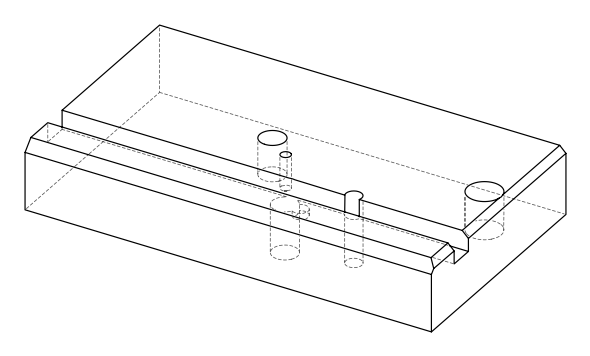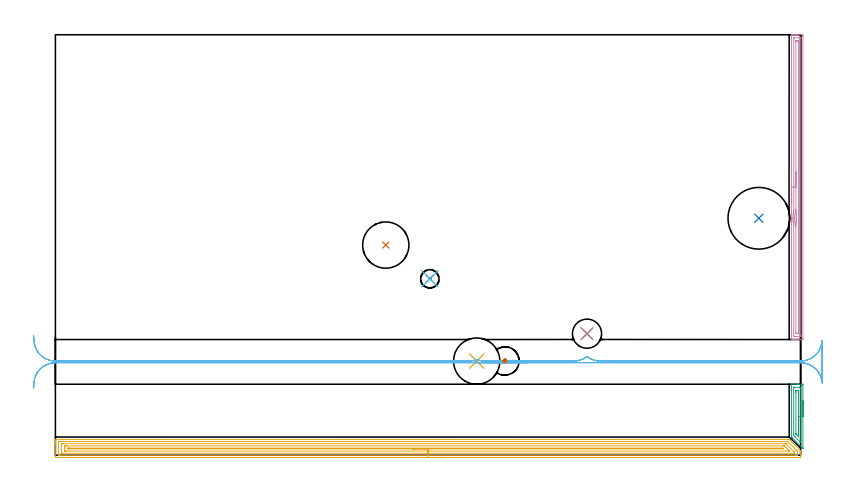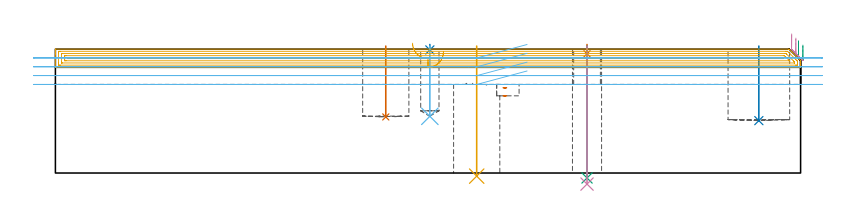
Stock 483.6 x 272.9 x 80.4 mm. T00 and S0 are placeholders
(PLAN: 13 operations, 9 tool changes, 36.6 min)
(1 SPOT_DRILL | STEP1HOLE | NXT0321_9005460120000 | 0.05 min | 181 mm3)
(2 SPOT_DRILL_1 | STEP1POCKET | NXT0321_9005460120000 | 0.03 min | 1 mm3)
(3 DRILL_THROUGH_HOLE_INTO_CENTER | STEP1HOLE | NXT0301_065 | 0.34 min | 5406 mm3)
(4 DRILL_TO_ENLARGE_THROUGH_HOLE | STEP1HOLE | UGT0301_257 | 0.36 min | 16922 mm3)
(5 INDEXABLE_INSERT_DRILL_THROUGH_HOLE_FROM_SOLID | STEP1HOLE_1 | NXT0302_031 | 0.34 min | 56777 mm3)
(6 DRILL_BLIND_HOLE_INTO_CENTER | STEP1POCKET | UGT0301_229 | 0.18 min | 4559 mm3)
(7 INDEXABLE_INSERT_DRILL_BLIND_HOLE_FROM_SOLID | STEP1POCKET_2 | NXT0302_031 | 0.19 min | 30818 mm3)
(8 INDEXABLE_INSERT_DRILL_BLIND_HOLE_FROM_SOLID_1 | STEP1POCKET_3 | NXT0302_035 | 0.2 min | 57684 mm3)
(9 AREA_MILL | FG_CHAMFER_SURFACE | UGT0205_001 | 1.12 min | 1369 mm3)
(10 AREA_MILL_1 | FG_CHAMFER_SURFACE_1 | UGT0205_001 | 4.95 min | 5540 mm3)
(11 AREA_MILL_2 | FG_CHAMFER_SURFACE_2 | UGT0205_001 | 19.43 min | 33430 mm3)
(12 MILL_RECTANGULAR_SLOT | SLOT_RECTANGULAR | UGT0201_006 | Follow Part, ap 7, ae 75% | 9.36 min | 303350 mm3)
(13 MILL_BLIND_HOLE_FROM_SOLID_MATERIAL | STEP1POCKET_1 | UGT0201_008 | Spiral | 0.1 min | 1539 mm3)
(TOOL NXT0321_9005460120000 | NC Spot Drill, 142deg, 12mm, Carbide, Uncoated | D12 PA142 FL30 Z2)
(TOOL NXT0301_065 | Carbide Drill 9.4mm [860.1-0940-075A1-MM 2214] | D9.4 PA140 FL98 Z2)
(TOOL UGT0301_257 | Twist Drill 18.9 mm | D18.9 PA118 FL135 Z2)
(TOOL NXT0302_031 | Index. Insert Drill 30mm [880-D3000L32-05] | D30 PA176 FL150 Z2)
(TOOL UGT0301_229 | Twist Drill 11.9 mm | D11.9 PA118 FL100 Z2)
(TOOL NXT0302_035 | Index. Insert Drill 40mm [880-D4000L40-05] | D40 PA176 FL200 Z2)
(TOOL UGT0205_001 | Chamfer Mill 20 x 3 x 45 deg. | D20 FL50 Z2)
(TOOL UGT0201_006 | End Mill 28 mm | D28 FL25 Z2)
(TOOL UGT0201_008 | End Mill 16 mm | D16 FL32 Z4)
(OP 1 SPOT_DRILL)
G17 G21 G94 G90
T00 M6
G54
G17 G0 G90 X345. Y78.9 S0 M3
G43 Z90.4 H0
G94 G81 G98 Z77.4 F250. R83.4
G80
M5
M2
(OP 2 SPOT_DRILL_1)
G17 G21 G94 G90
T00 M6
G54
G17 G0 G90 X243. Y114.5 S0 M3
G43 Z90.4 H0
G94 G81 G98 Z79.888 F250. R83.4
G80
M5
M2
(OP 3 DRILL_THROUGH_HOLE_INTO_CENTER)
G17 G21 G94 G90
T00 M6
G54
G17 G0 G90 X345. Y78.9 S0 M3
G43 Z90.4 H1
G94 G73 G98 Z-3.211 F250. Q9.29 R82.4
G80
M5
M2
(OP 4 DRILL_TO_ENLARGE_THROUGH_HOLE)
G17 G21 G94 G90
T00 M6
G54
G17 G0 G90 X345. Y78.9 S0 M3
G43 Z90.4 H0
G94 G73 G98 Z-7.178 F250. Q17.516 R82.4
G80
M5
M2
(OP 5 INDEXABLE_INSERT_DRILL_THROUGH_HOLE_FROM_SOLID)
G17 G21 G94 G90
T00 M6
G54
G17 G0 G90 X273.4 Y61.1 S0 M3
G43 Z90.4 H1
G94 G81 G98 Z-2.024 F250. R82.4
G80
M5
M2
(OP 6 DRILL_BLIND_HOLE_INTO_CENTER)
G17 G21 G94 G90
T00 M6
G54
G17 G0 G90 X243. Y114.5 S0 M3
G43 Z90.4 H0
G94 G81 G98 Z36.8 F250. R82.4
G80
M5
M2
(OP 7 INDEXABLE_INSERT_DRILL_BLIND_HOLE_FROM_SOLID)
G17 G21 G94 G90
T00 M6
G54
G17 G0 G90 X214.4 Y136.4 S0 M3
G43 Z90.4 H1
G94 G81 G98 Z36.4 F250. R82.4
G80
M5
M2
(OP 8 INDEXABLE_INSERT_DRILL_BLIND_HOLE_FROM_SOLID_1)
G17 G21 G94 G90
T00 M6
G54
G17 G0 G90 X456.5 Y153.8 S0 M3
G43 Z90.4 H1
G94 G81 G98 Z34. F250. R82.4
G80
M5
M2
(OP 9 AREA_MILL)
G17 G21 G94 G90
T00 M6
G54
G17 G0 G90 X485.1 Y35.25 S1061 M3
G43 Z90.4 H0
Z83.
G94 G1 Y35.212 Z82.128 F250.
Y35.098 Z81.264
Y34.909 Z80.412
Y34.647 Z79.58
Y34.313 Z78.774
Y33.91 Z78.
Y33.442 Z77.264
Y32.91 Z76.572
Y32.321 Z75.929
Y31.678 Z75.34
Y30.986 Z74.809
Y30.25 Z74.34
Y29.476 Z73.937
Y28.67 Z73.603
Y27.838 Z73.341
Y26.986 Z73.152
Y26.122 Z73.038
Y25.25 Z73.
X485.099 Y4.559 Z73.001
X485.095 Y4.43 Z73.004
X485.092 Y4.411 Z73.006
X484.963 Y4.536 Z73.133
X484.895 Y4.604 Z73.203
X478.282 Y11.216 Z79.814
X478.028 Y11.471 Z80.071
X477.956 Y11.543 Z80.143
X477.774 Y11.727 Z80.323
X477.704 Y11.805 Z80.389
X477.7 Y11.978 Z80.4
Y46.044
X477.705 Y46.091 Z80.39
X477.715 Y46.094 Z80.379
X477.848 Y46.1 Z80.25
X481.959 Z76.14
X482.736 Z75.357
X484.518 Y46.099 Z73.577
X485.017 Y46.098 Z73.078
X485.091 Y46.094 Z73.005
X485.097 Y45.601 Z73.003
X485.1 Y45.023 Z73.
Y25.25
X483.686 Z74.414
X483.685 Y8.38 Z74.415
X483.683 Y8.322 Z74.417
X483.679 Y8.286 Z74.421
X483.678 Y8.284 Z74.422
X483.668 Y8.29 Z74.432
X483.627 Y8.325 Z74.473
X483.512 Y8.438 Z74.588
X479.972 Y11.978 Z78.128
X479.173 Y12.785 Z78.927
X479.135 Y12.826 Z78.965
X479.121 Y12.862 Z78.979
X479.119 Y12.916 Z78.981
X479.114 Y13.747 Z78.986
Y13.806
X479.115 Y43.948 Z78.985
X479.119 Y44.064 Z78.981
X479.121 Y44.091 Z78.979
X479.124 Y44.094 Z78.976
X479.139 Y44.097 Z78.961
X479.173 Y44.099 Z78.927
X483.358 Z74.742
X483.627 Y44.092 Z74.473
X483.663 Y44.09 Z74.437
X483.679 Y44.079 Z74.421
X483.686 Y43.832 Z74.414
Y25.25
X482.271 Z75.829
Y12.298
X482.27 Y12.185 Z75.83
X482.268 Y12.151 Z75.832
X482.267 Y12.146 Z75.833
X482.252 Y12.158 Z75.848
X482.16 Y12.244 Z75.94
X481.845 Y12.554 Z76.255
X481.537 Y12.862 Z76.563
X480.955 Y13.445 Z77.145
X480.655 Y13.747 Z77.445
X480.556 Y13.855 Z77.544
X480.535 Y13.884 Z77.565
X480.533 Y13.907 Z77.567
X480.531 Y13.959 Z77.569
X480.529 Y14.17 Z77.571
Y40.715
Y41.177
X480.531 Y41.597 Z77.569
X480.536 Y42.062 Z77.564
X480.918 Y42.098 Z77.182
X480.955 Y42.099 Z77.145
X481.808 Z76.292
X481.845 Y42.096 Z76.255
X482.264 Y42.062 Z75.836
X482.268 Y41.642 Z75.832
X482.271 Y41.177 Z75.829
Y40.754
Y25.25
Y24.378 Z75.867
Y23.514 Z75.98
Y22.662 Z76.169
Y21.83 Z76.432
Y21.024 Z76.765
Y20.25 Z77.168
Y19.514 Z77.637
Y18.822 Z78.168
Y18.179 Z78.757
Y17.59 Z79.401
Y17.059 Z80.093
Y16.59 Z80.829
Y16.187 Z81.602
Y15.853 Z82.408
Y15.591 Z83.24
Y15.402 Z84.092
Y15.288 Z84.957
Y15.25 Z85.829
G0 Z90.4
M5
M2
(OP 10 AREA_MILL_1)
G17 G21 G94 G90
T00 M6
G54
G17 G0 G90 X477.829 Y163.869 S1061 M3
G43 Z90.4 H0
Z90.272
G94 G1 X477.828 Y163.918 Z89.401 F250.
X477.827 Y164.042 Z88.537
X477.824 Y164.241 Z87.688
X477.821 Y164.513 Z86.859
X477.817 Y164.856 Z86.057
X477.812 Y165.268 Z85.288
X477.806 Y165.746 Z84.558
X477.8 Y166.285 Z83.872
X477.793 Y166.882 Z83.236
X477.785 Y167.532 Z82.654
X477.777 Y168.23 Z82.132
X477.768 Y168.971 Z81.672
X477.759 Y169.75 Z81.278
X477.749 Y170.56 Z80.954
X477.739 Y171.395 Z80.701
X477.729 Y172.249 Z80.523
X477.719 Y173.115 Z80.419
X477.709 Y173.987 Z80.391
X477.7 Y272.727 Z80.4
X477.703 Y272.89 Z80.388
X477.751 Y272.893 Z80.341
X478.15 Y272.9 Z79.949
X478.484 Z79.616
X479.173 Z78.922
X480.408 Z77.689
X480.955 Z77.14
X481.572 Z76.523
X484.245 Z73.852
X484.518 Y272.898 Z73.579
X485.092 Y272.892 Z73.006
X485.094 Y272.858 Z73.004
X485.099 Y272.28 Z73.001
X485.1 Y271.696 Z73.
Y76.029
X485.099 Y75.72 Z73.001
X485.094 Y75.142 Z73.004
X485.092 Y75.108 Z73.006
X484.518 Y75.1 Z73.579
X480.955 Z77.14
X479.517 Z78.579
X479.173 Z78.922
X478.484 Z79.615
X478.15 Z79.949
X477.753 Z80.338
X477.702 Y75.11 Z80.388
X477.7 Y75.273 Z80.4
X477.71 Y149.965 Z80.39
X477.708 Y150.242 Z80.386
X477.71 Y150.346 Z80.382
X477.711 Y150.387 Z80.38
X477.764 Y150.791 Z80.329
X477.861 Y151.564 Z80.234
X477.872 Y151.663 Z80.221
X477.875 Y151.684 Z80.218
X477.953 Y152.576 Z80.143
X477.959 Y152.737 Z80.137
X477.983 Y153.45 Z80.102
X477.984 Y153.469
X477.981 Y153.941 Z80.103
X477.979 Y154.344 Z80.107
X477.98 Y154.362
X477.935 Y155.254 Z80.159
X477.903 Y155.599 Z80.194
X477.851 Y156.131 Z80.243
X477.849 Y156.147 Z80.245
X477.733 Y157.04 Z80.361
X477.714 Y157.263 Z80.379
X477.709 Y157.673 Z80.389
Y173.987 Z80.391
X479.123 Z78.977
X479.115 Y270.552 Z78.985
X479.116 Y270.611 Z78.984
X479.121 Y270.728 Z78.979
X479.129 Y270.89 Z78.971
X479.173 Y270.892 Z78.927
X479.66 Y270.899 Z78.44
X482.736 Y270.9 Z75.364
X483.223 Y270.899 Z74.877
X483.627 Y270.892 Z74.473
X483.678 Y270.89 Z74.422
X483.686 Y270.494 Z74.414
X483.685 Y77.448 Z74.415
X483.684 Y77.388 Z74.416
X483.679 Y77.271 Z74.421
X483.671 Y77.11 Z74.429
X483.627 Y77.108 Z74.473
X483.14 Y77.101 Z74.96
X480.064 Y77.1 Z78.036
X479.577 Y77.102 Z78.523
X479.173 Y77.108 Z78.927
X479.122 Y77.11 Z78.978
X479.115 Y77.506 Z78.985
X479.124 Y149.032 Z78.976
X479.126 Y149.877 Z78.974
X479.128 Y149.922 Z78.972
X479.173 Y150.544 Z78.927
X479.197 Y150.745 Z78.903
X479.2 Y150.77 Z78.9
X479.287 Y151.549 Z78.813
X479.298 Y151.663 Z78.802
X479.355 Y152.374 Z78.745
X479.365 Y152.557 Z78.735
X479.392 Y153.23 Z78.708
X479.398 Y153.45 Z78.702
X479.397 Y154.119 Z78.703
X479.394 Y154.344 Z78.706
X479.363 Y155.047 Z78.737
X479.351 Y155.237 Z78.749
X479.289 Y156.014 Z78.811
X479.277 Y156.131 Z78.823
X479.176 Y157.021 Z78.924
X479.173 Y157.048 Z78.927
X479.127 Y157.918 Z78.973
X479.126 Y157.965 Z78.974
X479.124 Y158.811 Z78.976
X479.123 Y173.987 Z78.977
X480.537 Z77.563
X480.529 Y268.707 Z77.571
X480.531 Y268.813 Z77.569
X480.533 Y268.866 Z77.567
X480.535 Y268.884 Z77.565
X480.57 Y268.89 Z77.53
X480.764 Y268.898 Z77.336
X481.845 Y268.899 Z76.255
X482.038 Y268.898 Z76.062
X482.167 Y268.894 Z75.933
X482.263 Y268.89 Z75.837
X482.265 Y268.848 Z75.835
X482.268 Y268.707 Z75.832
X482.271 Y268.28 Z75.829
Y79.293
X482.27 Y79.187 Z75.83
X482.267 Y79.134 Z75.833
X482.266 Y79.115 Z75.834
X482.23 Y79.11 Z75.87
X482.036 Y79.102 Z76.064
X480.955 Y79.101 Z77.145
X480.762 Y79.102 Z77.338
X480.634 Y79.106 Z77.466
X480.537 Y79.11 Z77.563
X480.535 Y79.152 Z77.565
X480.532 Y79.293 Z77.568
X480.53 Y79.72 Z77.57
X480.538 Y148.507 Z77.562
X480.54 Y148.983 Z77.56
X480.543 Y149.396 Z77.557
X480.55 Y149.877 Z77.55
X480.58 Y150.253 Z77.52
X480.634 Y150.77 Z77.466
X480.663 Y151.062 Z77.437
X480.721 Y151.663 Z77.379
X480.738 Y151.88 Z77.362
X480.782 Y152.557 Z77.318
X480.79 Y152.722 Z77.31
X480.813 Y153.45 Z77.287
X480.815 Y153.59 Z77.285
X480.81 Y154.344 Z77.29
X480.807 Y154.492 Z77.293
X480.772 Y155.237 Z77.328
X480.76 Y155.433 Z77.34
X480.702 Y156.131 Z77.398
X480.677 Y156.409 Z77.423
X480.616 Y157.024 Z77.484
X480.579 Y157.401 Z77.521
X480.55 Y157.918 Z77.55
X480.543 Y158.33 Z77.557
X480.54 Y158.811 Z77.56
X480.538 Y159.229 Z77.562
Y159.705
X480.537 Y173.987 Z77.563
Y174.858 Z77.601
Y175.723 Z77.715
Y176.575 Z77.904
Y177.407 Z78.166
Y178.213 Z78.5
Y178.987 Z78.903
X480.536 Y179.722 Z79.372
Y180.414 Z79.903
Y181.058 Z80.493
Y181.647 Z81.136
Y182.178 Z81.828
Y182.647 Z82.564
Y183.049 Z83.338
Y183.383 Z84.144
Y183.645 Z84.976
Y183.834 Z85.827
Y183.948 Z86.692
Y183.986 Z87.564
G0 Z90.4
M5
M2
(OP 11 AREA_MILL_2)
G17 G21 G94 G90
T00 M6
G54
G17 G0 G90 X251.8 Y-1.5 S1061 M3
G43 Z90.4 H0
Z78.6
G94 G1 X251.762 Z77.728 F250.
X251.648 Z76.864
X251.459 Z76.012
X251.197 Z75.18
X250.863 Z74.374
X250.46 Z73.6
X249.992 Z72.864
X249.46 Z72.172
X248.871 Z71.529
X248.228 Z70.94
X247.536 Z70.409
X246.8 Z69.94
X246.026 Z69.537
X245.22 Z69.203
X244.388 Z68.941
X243.536 Z68.752
X242.672 Z68.638
X241.8 Z68.6
X0.617
X0.286 Y-1.496 Z68.602
X0.01 Y-1.492 Z68.606
X0. Y-1.212 Z68.886
Y7.068 Z77.163
Y7.619 Z77.716
Y7.958 Z78.054
Y8.508 Z78.604
Y8.847 Z78.942
Y9.525 Z79.625
Y9.871 Z79.97
X0.008 Y10.257 Z80.348
X0.01 Y10.297 Z80.388
X0.17 Y10.3 Z80.4
X475.837
X476.194 Z80.385
X476.441 Y10.06 Z80.159
X477.978 Y8.523 Z78.622
X483.281 Y3.22 Z73.319
X483.436 Y3.066 Z73.163
X483.579 Y2.919 Z73.017
X483.597 Y2.892 Z72.99
X483.599 Y2.843 Z72.942
X483.6 Y2.828 Z72.926
Y1.732 Z71.826
Y0.503 Z70.6
Y-0.047 Z70.047
Y-0.661 Z69.434
X483.598 Y-0.937 Z69.158
X483.592 Y-1.491 Z68.605
X483.542 Y-1.493 Z68.603
X482.983 Y-1.5 Z68.6
X241.8
Y-0.086 Z70.014
X3.335
X2.44 Y-0.084 Z70.016
X2.403 Y-0.082 Z70.018
X2.01 Y-0.047 Z70.053
X2.003 Y0.352 Z70.452
X2.001 Y0.842 Z70.942
X2. Y1.244 Z71.344
X2.001 Y7.958 Z78.058
X2.002 Y8.357 Z78.457
X2.01 Y8.847 Z78.947
X2.369 Y8.882 Z78.982
X2.403 Y8.883 Z78.983
X3.258 Y8.886 Z78.986
X474.05
X474.908 Y8.882 Z78.982
X474.944 Y8.88 Z78.98
X475.191 Y8.847 Z78.947
X475.837 Y8.212 Z78.312
X480.303 Y3.747 Z73.847
X480.539 Y3.511 Z73.611
X481.197 Y2.85 Z72.95
X481.418 Y2.621 Z72.721
X481.59 Y2.418 Z72.518
X481.596 Y2.223 Z72.323
X481.599 Y1.732 Z71.832
X481.6 Y1.33 Z71.43
X481.599 Y0.842 Z70.942
X481.598 Y0.443 Z70.543
X481.59 Y-0.047 Z70.053
X481.231 Y-0.082 Z70.018
X481.197 Y-0.083 Z70.017
X480.342 Y-0.086 Z70.014
X241.8
Y1.328 Z71.428
X4.595 Y1.329 Z71.429
X4.19 Y1.331 Z71.431
X4.056 Y1.333 Z71.433
X4.016 Y1.335 Z71.435
X4.01 Y1.417 Z71.517
X4.004 Y1.543 Z71.643
X4.001 Y1.732 Z71.832
X4. Y1.921 Z72.021
X4.001 Y7.257 Z77.357
X4.007 Y7.446 Z77.546
X4.01 Y7.466 Z77.566
X4.015 Y7.468 Z77.568
X4.038 Y7.47 Z77.57
X4.089 Y7.471 Z77.571
X4.19
X473.157
X473.647 Y7.47 Z77.57
X474.05 Y7.466 Z77.566
X474.106 Y7.465 Z77.565
X474.135 Y7.454 Z77.554
X474.166 Y7.426 Z77.526
X474.29 Y7.308 Z77.408
X474.532 Y7.068 Z77.168
X478.98 Y2.621 Z72.721
X479.41 Y2.189 Z72.289
X479.52 Y2.073 Z72.173
X479.573 Y2.016 Z72.116
X479.59 Y1.92 Z72.02
X479.595 Y1.732 Z71.832
X479.598 Y1.544 Z71.644
X479.593 Y1.354 Z71.454
X479.59 Y1.334 Z71.434
X479.585 Y1.332 Z71.432
X479.562 Y1.33 Z71.43
X479.511 Y1.329 Z71.429
X479.41
X241.8 Y1.328 Z71.428
Y2.743 Z72.843
X6.87
X6.747 Y2.744 Z72.844
X6.076 Y2.75 Z72.85
X6.01 Y2.761 Z72.861
X6.007 Y2.86 Z72.96
X6.003 Y3.069 Z73.169
X6. Y3.487 Z73.587
Y5.266 Z75.366
X6.003 Y5.722 Z75.822
X6.007 Y5.939 Z76.039
X6.01 Y6.041 Z76.141
X6.105 Y6.051 Z76.151
X6.87 Y6.056 Z76.156
X6.992 Y6.057 Z76.157
X472.386
X472.772 Y6.055 Z76.155
X472.964 Y6.053 Z76.153
X473.058 Y6.05 Z76.15
X473.104 Y6.036 Z76.136
X473.157 Y5.989 Z76.089
X473.861 Y5.289 Z75.389
X474.05 Y5.101 Z75.201
X475.641 Y3.511 Z73.611
X475.837 Y3.314 Z73.414
X476.359 Y2.787 Z72.887
X476.386 Y2.755 Z72.855
X476.389 Y2.749 Z72.849
X476.384 Y2.747 Z72.847
X476.307 Y2.745 Z72.845
X476.15 Y2.743 Z72.843
X475.837
X241.8
Y4.157 Z74.257
X8.656
X8.006 Y4.158 Z74.258
X8.005 Y4.159 Z74.259
X8.002 Y4.162 Z74.262
X8.005 Y4.4 Z74.5
X8.01 Y4.563 Z74.663
X8.015 Y4.636 Z74.736
X8.168 Y4.639 Z74.739
X8.413 Y4.642 Z74.742
X8.656 Y4.643 Z74.743
X9.306
X471.127 Y4.642 Z74.742
X471.371 Y4.641 Z74.741
X472.027 Y4.636 Z74.736
X472.264 Y4.433 Z74.533
X472.296 Y4.4 Z74.5
X472.501 Y4.164 Z74.264
X472.264 Y4.162 Z74.262
X471.614 Y4.158 Z74.258
X241.8 Y4.157 Z74.257
X240.928 Z74.295
X240.064 Z74.409
X239.212 Z74.598
X238.38 Z74.86
X237.574 Z75.194
X236.8 Z75.597
X236.064 Z76.065
X235.372 Z76.596
X234.729 Z77.186
X234.14 Z77.829
X233.608 Z78.521
X233.14 Z79.257
X232.737 Z80.031
X232.403 Z80.837
X232.141 Z81.669
X231.952 Z82.52
X231.838 Z83.385
X231.8 Z84.257
G0 Z90.4
M5
M2
(OP 12 MILL_RECTANGULAR_SLOT)
G17 G21 G94 G90
T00 M6
G54
G17 G0 G90 X-14.166 Y44.022 S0 M3
G43 Z90.496 H0
Z74.675
G94 G1 X-13.97 Y47.016 F250.
G2 X0. Y60.1 R14. F500.
G1 X273.258
X273.26 Y60.11
G2 X272.918 Y61.976 R1.
G1 X272.913 Y61.985
G2 X268.015 Y61.1 R14.
G1 X0.
G2 X-13.97 Y74.184 R14.
G1 X-14.166 Y77.178 F250.
G0 X-14.103 Y43.631 Z68.95
G1 X-13.99 Y46.629
G2 X0. Y60.1 R14. F500.
G1 X273.258
X273.26 Y60.11
G2 X272.918 Y61.976 R1.
G1 X272.913 Y61.985
G2 X268.015 Y61.1 R14.
G1 X0.
G2 X-13.99 Y74.571 R14.
G1 X-14.103 Y77.569 F250.
G0 Y43.631 Z63.225
G1 X-13.99 Y46.629
G2 X0. Y60.1 R14. F500.
G1 X273.258
X273.26 Y60.11
G2 X272.918 Y61.976 R1.
G1 X272.913 Y61.985
G2 X268.015 Y61.1 R14.
G1 X0.
G2 X-13.99 Y74.571 R14.
G1 X-14.103 Y77.569 F250.
G0 Y43.631 Z57.5
G1 X-13.99 Y46.629
G2 X0. Y60.1 R14. F500.
G1 X273.258
X273.26 Y60.11
G2 X272.918 Y61.976 R1.
G1 X272.913 Y61.985
G2 X268.015 Y61.1 R14.
G1 X0.
G2 X-13.99 Y74.571 R14.
G1 X-14.103 Y77.569 F250.
G0 Z90.496
X306.104 Y60.1
Z83.4
G1 X273.542 Z74.675
X483.6 F500.
G2 X497.502 Y47.752 R14.
G1 X497.532 Y47.749
G3 X497.6 Y49.126 R14.
G1 Y72.275
G3 X497.543 Y73.541 R14.
G1 X497.513 Y73.539
G2 X483.6 Y61.1 R14.
G1 X353.652
G2 X345. Y64.094 R14.
X336.348 Y61.1 R14.
G1 X278.785
G2 X273.887 Y61.985 R14.
G0 Z90.496
X306.104 Y60.1
Z77.675
G1 X273.542 Z68.95 F250.
X483.6 F500.
G2 X497.57 Y47.016 R14.
G1 X497.6
Y74.184
X497.57
G2 X483.6 Y61.1 R14.
G1 X353.652
G2 X345. Y64.094 R14.
X336.348 Y61.1 R14.
G1 X278.785
G2 X273.887 Y61.985 R14.
G0 Z90.496
X306.104 Y60.1
Z71.95
G1 X273.542 Z63.225 F250.
X483.6 F500.
G2 X497.57 Y47.016 R14.
G1 X497.6
Y74.184
X497.57
G2 X483.6 Y61.1 R14.
G1 X353.652
G2 X345. Y64.094 R14.
X336.348 Y61.1 R14.
G1 X278.785
G2 X273.887 Y61.985 R14.
G0 Z90.496
X306.104 Y60.1
Z66.225
G1 X273.542 Z57.5 F250.
X483.6 F500.
G2 X497.57 Y47.016 R14.
G1 X497.6
Y74.184
X497.57
G2 X483.6 Y61.1 R14.
G1 X353.652
G2 X345. Y64.094 R14.
X336.348 Y61.1 R14.
G1 X278.785
G2 X273.887 Y61.985 R14.
G0 Z90.496
M5
M2
(OP 13 MILL_BLIND_HOLE_FROM_SOLID_MATERIAL)
G17 G21 G94 G90
T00 M6
G54
G17 G0 G90 X291.7 Y61.2 S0 M3
G43 Z90.4 H0
Z55.3
G94 G3 X292.3 Y61.8 R0.6 F250.
X291.7 Y62.4 R0.6
X290.5 Y61.2 R1.2
X291.7 Y62.4 R-1.2
X291.1 Y61.8 R0.6
X291.7 Y61.2 R0.6
G0 Z50.1
G3 X292.3 Y61.8 R0.6
X291.7 Y62.4 R0.6
X290.5 Y61.2 R1.2
X291.7 Y62.4 R-1.2
X291.1 Y61.8 R0.6
X291.7 Y61.2 R0.6
G0 Z90.4
M5
M2
